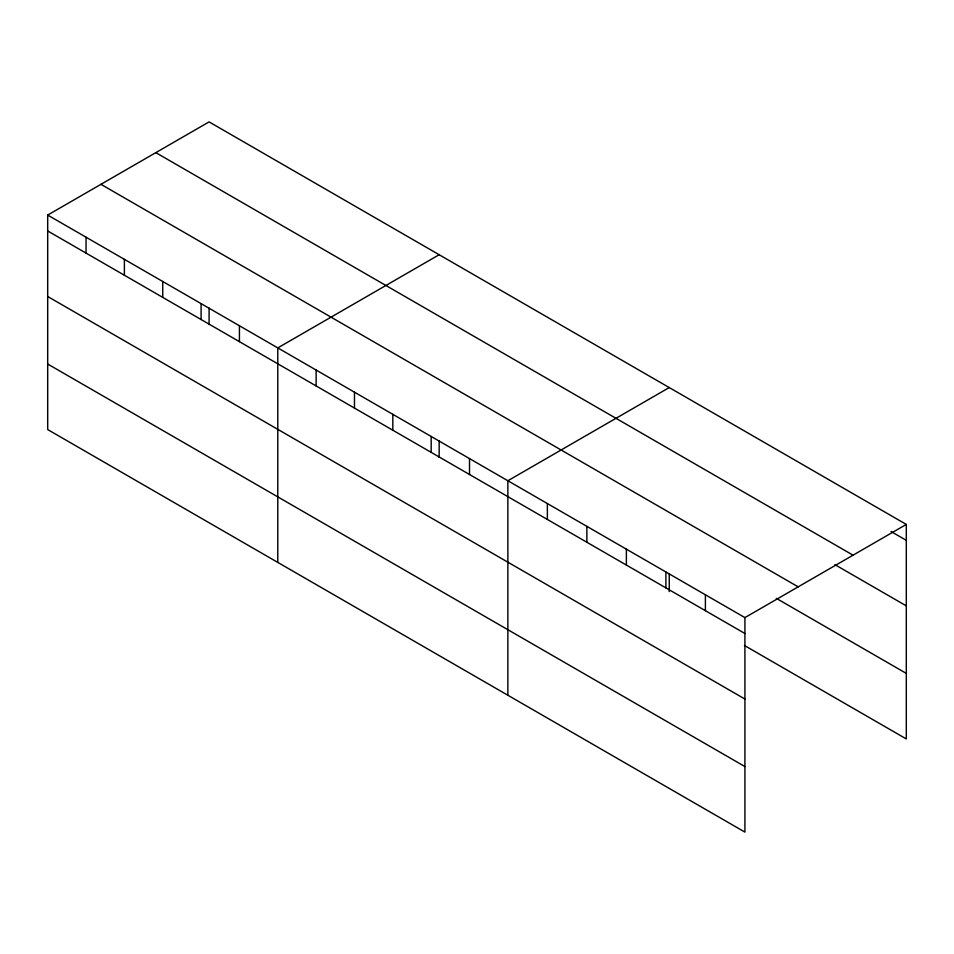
<?xml version="1.0" encoding="UTF-8"?>
<svg xmlns="http://www.w3.org/2000/svg" width="954" height="954" viewBox="0 0 954 954"><rect width="100%" height="100%" fill="white"/><g stroke="black" fill="none" stroke-linecap="round" stroke-linejoin="round"><path stroke-width="1.43" d="M47.7 215.067L744.919 617.608L744.919 832.103L47.7 429.574L47.7 215.067L209.081 121.897L906.3 524.426L906.3 738.933L744.442 645.476M439.162 254.73L277.781 347.912L277.781 562.407M669.243 387.562L507.862 480.744L507.862 695.239M744.919 617.608L906.3 524.426M891.012 531.497L906.3 540.322M155.824 152.64L853.043 555.18M834.929 564.661L906.3 605.862M100.957 184.325L798.176 586.853M776.306 598.337L906.3 673.393M47.7 230.963L744.919 633.504M47.7 296.503L744.919 699.043M47.7 364.034L744.919 766.563M705.4 594.795L705.4 610.691M669.243 573.771L669.243 591.647M665.892 571.983L665.892 587.879M626.384 549.17L626.384 565.066M586.877 526.358L586.877 542.266M547.369 503.557L547.369 519.453M469.511 458.6L469.511 474.496M439.162 440.927L439.162 457.312M431.172 436.467L431.172 452.363M392.821 414.322L392.821 430.218M354.471 392.189L354.471 408.085M316.132 370.045L316.132 385.941M239.43 325.767L239.43 341.663M209.081 308.094L209.081 324.479M201.091 303.622L201.091 319.53M162.74 281.49L162.74 297.386M124.39 259.345L124.39 275.241M86.051 237.212L86.051 253.108"/></g></svg>
